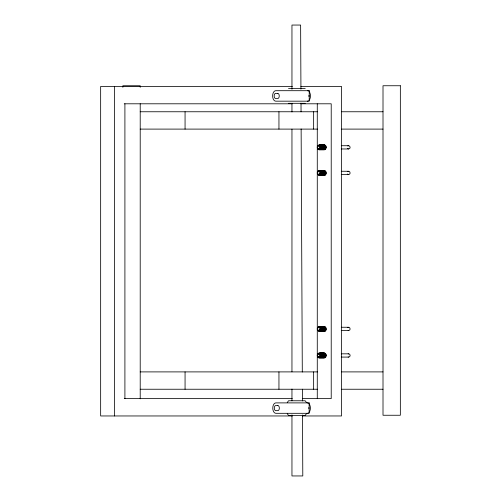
<?xml version="1.0" encoding="UTF-8"?>
<svg xmlns="http://www.w3.org/2000/svg" width="501" height="501" viewBox="0 0 501 501"><rect width="100%" height="100%" fill="white"/><g stroke="black" fill="none" stroke-linecap="round" stroke-linejoin="round"><path stroke-width="0.75" d="M287.242 402.503L288.563 400.769L305.178 400.769L306.499 402.503M306.499 413.694L305.178 415.429L288.563 415.429L287.242 413.694M347.75 145.935C350.08 144.589 351.264 148.972 348.564 148.972L341.281 148.972M347.75 171.486C350.08 170.14 351.264 174.523 348.564 174.523L341.281 174.523M347.75 327.479C350.08 326.126 351.264 330.51 348.564 330.51L341.281 330.51M348.145 353.888C350.431 353.218 350.944 357.138 348.564 357.081L341.281 357.081M292.377 86.454L100.651 86.454L100.651 415.962L292.377 415.962M300.844 86.454L341.538 86.454L341.538 415.962L302.41 415.962M288.52 88.564L305.228 88.564M288.52 103.312L305.228 103.312M124.254 103.795L292.271 103.795M300.744 103.795L331.217 103.795L331.217 398.614L302.303 398.614M140.211 111.761L317.534 111.761M341.695 111.761L383.008 111.761M140.211 129.101L317.534 129.101M341.695 129.101L383.008 129.101M341.281 145.716L348.564 145.716M318.01 148.503A1.641 1.184 -90 0 0 319.3 148.86A1.641 1.184 -90 0 0 320.033 147.344L320.928 147.344L320.865 147.977A2.449 1.841 -90 0 1 318.849 149.768A2.449 1.841 -90 0 1 317.252 147.344A2.449 2.079 -90 0 1 319.331 144.895A2.449 2.079 -90 0 1 321.41 147.344A2.449 1.841 -90 0 1 318.655 149.461M341.281 171.267L348.564 171.267M318.01 174.054A1.641 1.184 -90 0 0 319.3 174.411A1.641 1.184 -90 0 0 320.033 172.895L320.928 172.895L320.865 173.528A2.449 1.841 -90 0 1 318.849 175.325A2.449 1.841 -90 0 1 317.252 172.895A2.449 2.079 -90 0 1 319.331 170.446A2.449 2.079 -90 0 1 321.41 172.895A2.449 1.841 -90 0 1 318.655 175.018M341.281 327.259L348.564 327.259M318.542 330.466A1.641 1.184 -90 0 0 320.033 328.881L320.928 328.881L320.865 329.52A2.449 1.841 -90 0 1 318.849 331.311A2.449 1.841 -90 0 1 317.252 328.881A2.449 2.079 -90 0 1 319.331 326.439A2.449 2.079 -90 0 1 321.41 328.881A2.449 1.841 -90 0 1 318.655 331.004M341.281 353.831L348.564 353.831M318.542 357.044A1.641 1.184 -90 0 0 320.033 355.459L320.928 355.459L320.865 356.092A2.449 1.841 -90 0 1 318.849 357.883A2.449 1.841 -90 0 1 317.252 355.459A2.449 2.079 -90 0 1 319.331 353.011A2.449 2.079 -90 0 1 321.41 355.459A2.449 1.841 -90 0 1 318.655 357.576M140.211 371.899L317.534 371.899M341.695 371.899L383.008 371.899M140.211 389.239L317.534 389.239M341.695 389.239L383.008 389.239M124.254 398.614L292.271 398.614M348.564 148.972L347.412 148.496M348.564 174.523L347.412 174.047M348.145 330.453L348.564 330.51M348.145 357.031L348.564 357.081M320.033 147.344L320.865 147.977L320.515 147.344A1.641 1.428 -90 0 0 319.087 145.703A1.641 1.428 -90 0 0 317.659 147.344A1.641 1.184 -90 0 0 317.822 148.164M320.033 172.895L320.865 173.528L320.515 172.895A1.641 1.428 -90 0 0 319.087 171.254A1.641 1.428 -90 0 0 317.659 172.895A1.641 1.184 -90 0 0 317.822 173.715M320.033 328.881L320.865 329.52L320.515 328.881A1.641 1.428 -90 0 0 319.087 327.247A1.641 1.428 -90 0 0 317.659 328.881A1.641 1.184 -90 0 0 317.822 329.702M320.033 355.459L320.865 356.092L320.515 355.459A1.641 1.428 -90 0 0 318.717 353.875M300.938 89.128L300.631 25.05L291.958 25.05L291.958 89.241M301.007 103.193L301.045 111.792M301.132 128.982L302.297 372.018M302.379 389.208L302.435 400.932M302.504 414.997L302.798 475.95L291.958 475.95L291.958 414.891M317.277 103.795L317.277 398.614M313.639 111.761L313.639 129.101M313.639 371.899L313.639 389.239M291.958 103.331L291.958 111.942M291.958 129.164L291.958 371.836M291.958 389.058L291.958 400.8M278.951 111.761L278.951 129.101M278.951 371.899L278.951 389.239M185.063 111.761L185.063 129.101M185.063 371.899L185.063 389.239M140.211 87.312L140.211 85.746L122.87 85.746L122.87 87.312M140.211 103.751L140.211 398.815M124.906 103.795L124.906 398.614M114.591 86.454L114.591 415.962M324.698 327.153A2.167 1.741 -90 0 1 325.124 327.372M325.932 328.687A2.167 1.741 -90 0 1 325.124 331.123A2.167 1.741 -90 0 1 323.02 330.779M325.932 172.607A2.167 1.741 -90 0 1 325.932 173.728M325.756 174.248A2.167 1.741 -90 0 1 323.377 175.043M324.247 170.998A2.167 1.741 -90 0 1 324.698 171.073M323.803 145.058A2.167 1.741 -90 0 1 325.763 146.073M325.932 146.599A2.167 1.741 -90 0 1 325.932 147.72M325.118 149.035A2.167 1.741 -90 0 1 324.698 149.248M323.377 353.38A2.167 1.741 -90 0 1 325.312 353.543A2.167 1.741 -90 0 1 325.932 355.823M325.756 356.343A2.167 1.741 -90 0 1 325.481 356.793M308.873 403.587A5.21 3.1 -90 0 1 308.873 412.611M308.121 413.131A5.21 3.1 -90 0 1 307.32 413.312M307.32 402.892A5.21 3.1 -90 0 1 308.121 403.067M308.854 407.438A2.549 1.516 -90 0 1 308.854 408.76M308.948 91.401A5.242 3.119 -90 0 1 308.948 100.476M308.196 101.002A5.242 3.119 -90 0 1 307.389 101.177M307.389 90.7A5.242 3.119 -90 0 1 308.196 90.875M308.929 95.278A2.561 1.522 -90 0 1 308.929 96.599M318.254 330.303A1.641 1.184 -90 0 1 318.01 330.04M320.809 328.067A1.641 1.428 -90 0 1 321.003 328.881A1.641 1.184 -90 0 1 320.84 329.702M319.575 327.247A1.641 1.428 -90 0 1 319.945 327.303M322.037 331.004A2.449 1.841 -90 0 0 324.798 328.881A2.449 2.079 -90 0 0 321.673 326.765M324.041 330.04A1.641 1.184 -90 0 1 323.79 330.303M323.552 330.04A1.641 1.184 -90 0 1 323.308 330.303M322.162 326.765A2.449 2.079 -90 0 1 325.281 328.881A2.449 1.841 -90 0 1 322.525 331.004M323.965 327.723A1.641 1.428 -90 0 1 324.197 328.067M323.809 327.303A1.641 1.428 -90 0 1 324.153 327.466M324.454 327.723A1.641 1.428 -90 0 1 324.679 328.067M320.515 328.881A1.641 1.184 -90 0 1 320.358 329.702M321.554 331.004A2.449 1.841 -90 0 0 324.316 328.881A2.449 2.079 -90 0 0 321.191 326.765M320.227 326.765A2.449 2.079 -90 0 1 323.345 328.881A1.641 1.184 -90 0 1 323.377 329.307M323.489 331.004A2.449 1.841 -90 0 0 326.251 328.881A2.449 2.079 -90 0 0 323.126 326.765M320.101 331.004A2.449 1.841 -90 0 0 322.863 328.881A2.449 2.079 -90 0 0 319.744 326.765M319.619 331.004A2.449 1.841 -90 0 0 322.381 328.881A2.449 2.079 -90 0 0 319.256 326.765M321.442 329.307A1.641 1.184 -90 0 0 321.485 328.881A1.641 1.428 -90 0 0 321.435 328.462M320.709 326.765A2.449 2.079 -90 0 1 323.828 328.881A2.449 1.841 -90 0 1 321.072 331.004M322.888 328.462A1.641 1.428 -90 0 1 322.938 328.881A1.641 1.184 -90 0 1 322.894 329.307M323.001 327.723A1.641 1.428 -90 0 1 323.226 328.067M321.93 329.307A1.641 1.184 -90 0 0 321.968 328.881A1.641 1.428 -90 0 0 321.918 328.462M322.406 328.462A1.641 1.428 -90 0 1 322.45 328.881A1.641 1.184 -90 0 1 322.412 329.307M323.345 328.881A2.449 1.841 -90 0 1 320.59 331.004M318.774 326.765A2.449 2.079 -90 0 1 321.899 328.881A2.449 1.841 -90 0 1 319.137 331.004M323.483 327.723A1.641 1.428 -90 0 1 323.709 328.067M324.297 327.303A1.641 1.428 -90 0 1 324.642 327.466M324.936 327.723A1.641 1.428 -90 0 1 325.162 328.067M324.78 327.303A1.641 1.428 -90 0 1 325.124 327.466M325.418 327.723A1.641 1.428 -90 0 1 325.644 328.067M322.644 326.765A2.449 2.079 -90 0 1 325.763 328.881A2.449 1.841 -90 0 1 323.007 331.004M324.523 330.04A1.641 1.184 -90 0 1 324.279 330.303M319.945 145.76A1.641 1.428 -90 0 1 320.289 145.923M320.809 146.524A1.641 1.428 -90 0 1 321.003 147.344A1.641 1.184 -90 0 1 320.84 148.164M322.037 149.461A2.449 1.841 -90 0 0 324.798 147.344A2.449 2.079 -90 0 0 322.181 144.983M324.041 148.503A1.641 1.184 -90 0 1 323.79 148.766M323.552 148.503A1.641 1.184 -90 0 1 323.308 148.766M322.663 144.983A2.449 2.079 -90 0 1 325.281 147.344A2.449 1.841 -90 0 1 322.525 149.461M320.653 148.503A1.641 1.184 -90 0 1 320.408 148.766M320.515 147.344A1.641 1.184 -90 0 1 320.358 148.164M321.554 149.461A2.449 1.841 -90 0 0 324.316 147.344A2.449 2.079 -90 0 0 321.692 144.983M320.728 144.983A2.449 2.079 -90 0 1 323.345 147.344A1.641 1.184 -90 0 1 323.377 147.77M323.07 148.503A1.641 1.184 -90 0 1 322.826 148.766M323.489 149.461A2.449 1.841 -90 0 0 326.251 147.344A2.449 2.079 -90 0 0 323.627 144.983M320.101 149.461A2.449 1.841 -90 0 0 322.863 147.344A2.449 2.079 -90 0 0 320.245 144.983M319.619 149.461A2.449 1.841 -90 0 0 322.381 147.344A2.449 2.079 -90 0 0 319.757 144.983M321.442 147.77A1.641 1.184 -90 0 0 321.485 147.344A1.641 1.428 -90 0 0 321.435 146.918M321.135 148.503A1.641 1.184 -90 0 1 320.89 148.766M321.21 144.983A2.449 2.079 -90 0 1 323.828 147.344A2.449 1.841 -90 0 1 321.072 149.461M322.888 146.918A1.641 1.428 -90 0 1 322.938 147.344A1.641 1.184 -90 0 1 322.894 147.77M322.588 148.503A1.641 1.184 -90 0 1 322.343 148.766M322.412 147.77A1.641 1.184 -90 0 0 322.45 147.344A1.641 1.428 -90 0 0 322.406 146.918M322.105 148.503A1.641 1.184 -90 0 1 321.861 148.766M321.93 147.77A1.641 1.184 -90 0 0 321.968 147.344A1.641 1.428 -90 0 0 321.918 146.918M321.623 148.503A1.641 1.184 -90 0 1 321.373 148.766M323.345 147.344A2.449 1.841 -90 0 1 320.59 149.461M319.275 144.983A2.449 2.079 -90 0 1 321.899 147.344A2.449 1.841 -90 0 1 319.137 149.461M318.01 146.123A2.449 2.079 -90 0 1 318.774 145.227M323.145 144.983A2.449 2.079 -90 0 1 325.763 147.344A2.449 1.841 -90 0 1 323.007 149.461M324.523 148.503A1.641 1.184 -90 0 1 324.279 148.766M319.945 171.311A1.641 1.428 -90 0 1 320.289 171.48M320.809 172.075A1.641 1.428 -90 0 1 321.003 172.895A1.641 1.184 -90 0 1 320.84 173.715M322.037 175.018A2.449 1.841 -90 0 0 324.798 172.895A2.449 2.079 -90 0 0 322.181 170.534M324.041 174.054A1.641 1.184 -90 0 1 323.79 174.317M323.552 174.054A1.641 1.184 -90 0 1 323.308 174.317M322.663 170.534A2.449 2.079 -90 0 1 325.281 172.895A2.449 1.841 -90 0 1 322.525 175.018M320.653 174.054A1.641 1.184 -90 0 1 320.408 174.317M320.515 172.895A1.641 1.184 -90 0 1 320.358 173.715M321.554 175.018A2.449 1.841 -90 0 0 324.316 172.895A2.449 2.079 -90 0 0 321.692 170.534M320.728 170.534A2.449 2.079 -90 0 1 323.345 172.895A1.641 1.184 -90 0 1 323.377 173.321M323.07 174.054A1.641 1.184 -90 0 1 322.826 174.317M323.489 175.018A2.449 1.841 -90 0 0 326.251 172.895A2.449 2.079 -90 0 0 323.627 170.534M320.101 175.018A2.449 1.841 -90 0 0 322.863 172.895A2.449 2.079 -90 0 0 320.245 170.534M319.619 175.018A2.449 1.841 -90 0 0 322.381 172.895A2.449 2.079 -90 0 0 319.757 170.534M321.442 173.321A1.641 1.184 -90 0 0 321.485 172.895A1.641 1.428 -90 0 0 321.435 172.469M321.135 174.054A1.641 1.184 -90 0 1 320.89 174.317M321.21 170.534A2.449 2.079 -90 0 1 323.828 172.895A2.449 1.841 -90 0 1 321.072 175.018M322.888 172.469A1.641 1.428 -90 0 1 322.938 172.895A1.641 1.184 -90 0 1 322.894 173.321M322.588 174.054A1.641 1.184 -90 0 1 322.343 174.317M322.412 173.321A1.641 1.184 -90 0 0 322.45 172.895A1.641 1.428 -90 0 0 322.406 172.469M322.105 174.054A1.641 1.184 -90 0 1 321.861 174.317M321.93 173.321A1.641 1.184 -90 0 0 321.968 172.895A1.641 1.428 -90 0 0 321.918 172.469M321.623 174.054A1.641 1.184 -90 0 1 321.373 174.317M323.345 172.895A2.449 1.841 -90 0 1 320.59 175.018M319.275 170.534A2.449 2.079 -90 0 1 321.899 172.895A2.449 1.841 -90 0 1 319.137 175.018M318.01 171.674A2.449 2.079 -90 0 1 318.774 170.778M323.145 170.534A2.449 2.079 -90 0 1 325.763 172.895A2.449 1.841 -90 0 1 323.007 175.018M324.523 174.054A1.641 1.184 -90 0 1 324.279 174.317M318.254 356.875A1.641 1.184 -90 0 1 318.01 356.618M317.822 356.28A1.641 1.184 -90 0 1 317.659 355.459A1.641 1.428 -90 0 1 317.853 354.639M320.584 354.301A1.641 1.428 -90 0 1 321.003 355.459A1.641 1.184 -90 0 1 320.84 356.28M319.575 353.819A1.641 1.428 -90 0 1 319.945 353.875M322.037 357.576A2.449 1.841 -90 0 0 324.798 355.459A2.449 2.079 -90 0 0 321.673 353.337M324.041 356.618A1.641 1.184 -90 0 1 323.79 356.875M322.162 353.337A2.449 2.079 -90 0 1 325.281 355.459A2.449 1.841 -90 0 1 322.525 357.576M318.079 354.301A1.641 1.428 -90 0 1 318.373 354.038M320.515 355.459A1.641 1.184 -90 0 1 320.358 356.28M321.554 357.576A2.449 1.841 -90 0 0 324.316 355.459A2.449 2.079 -90 0 0 321.191 353.337M320.227 353.337A2.449 2.079 -90 0 1 323.345 355.459A1.641 1.184 -90 0 1 323.377 355.885M323.489 357.576A2.449 1.841 -90 0 0 326.251 355.459A2.449 2.079 -90 0 0 323.126 353.337M320.101 357.576A2.449 1.841 -90 0 0 322.863 355.459A2.449 2.079 -90 0 0 319.744 353.337M319.619 357.576A2.449 1.841 -90 0 0 322.381 355.459A2.449 2.079 -90 0 0 319.256 353.337M321.442 355.885A1.641 1.184 -90 0 0 321.485 355.459A1.641 1.428 -90 0 0 321.435 355.034M320.709 353.337A2.449 2.079 -90 0 1 323.828 355.459A2.449 1.841 -90 0 1 321.072 357.576M322.888 355.034A1.641 1.428 -90 0 1 322.938 355.459A1.641 1.184 -90 0 1 322.894 355.885M321.93 355.885A1.641 1.184 -90 0 0 321.968 355.459A1.641 1.428 -90 0 0 321.918 355.034M322.406 355.034A1.641 1.428 -90 0 1 322.45 355.459A1.641 1.184 -90 0 1 322.412 355.885M323.345 355.459A2.449 1.841 -90 0 1 320.59 357.576M318.774 353.337A2.449 2.079 -90 0 1 321.899 355.459A2.449 1.841 -90 0 1 319.137 357.576M322.644 353.337A2.449 2.079 -90 0 1 325.763 355.459A2.449 1.841 -90 0 1 323.007 357.576M324.523 356.618A1.641 1.184 -90 0 1 324.279 356.875M400.349 85.746L383.008 85.746L383.008 415.254L400.349 415.254L400.349 85.746M309.217 90.7L275.75 90.7A5.242 3.119 -90 0 0 272.632 95.935A5.242 3.119 -90 0 0 275.75 101.177L309.217 101.177L309.217 90.7M277.717 93.374L275.682 93.374A2.561 1.522 -90 0 0 274.16 95.935A2.561 1.522 -90 0 0 275.682 98.503L277.717 98.503A2.561 1.522 -90 0 0 279.239 95.935A2.561 1.522 -90 0 0 277.717 93.374M309.142 402.892L275.876 402.892A5.21 3.1 -90 0 0 272.776 408.102A5.21 3.1 -90 0 0 275.876 413.312L309.142 413.312L309.142 402.892M277.823 405.553L275.807 405.553A2.549 1.516 -90 0 0 274.291 408.102A2.549 1.516 -90 0 0 275.807 410.645L277.823 410.645A2.549 1.516 -90 0 0 279.339 408.102A2.549 1.516 -90 0 0 277.823 405.553M319.651 330.034A1.628 1.309 -90 0 0 319.068 327.316A1.628 1.309 -90 0 0 317.465 329.307A1.628 1.309 -90 0 0 319.651 330.034M319.651 148.496A1.628 1.309 -90 0 0 319.068 145.772A1.628 1.309 -90 0 0 317.465 147.764A1.628 1.309 -90 0 0 319.651 148.496M319.651 174.047A1.628 1.309 -90 0 0 319.068 171.323A1.628 1.309 -90 0 0 317.465 173.315A1.628 1.309 -90 0 0 319.651 174.047M319.651 356.606A1.628 1.309 -90 0 0 319.068 353.888A1.628 1.309 -90 0 0 317.465 355.879A1.628 1.309 -90 0 0 319.651 356.606"/></g></svg>
